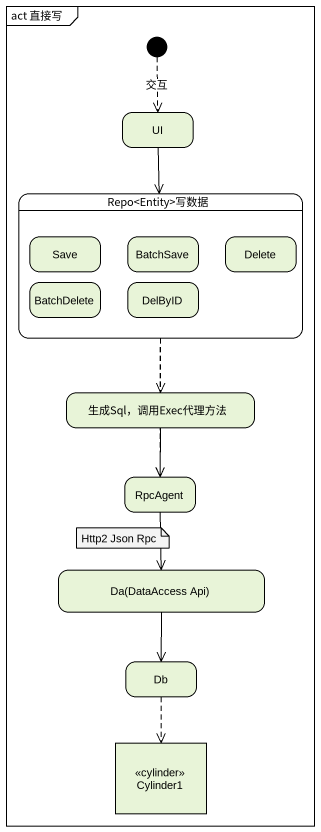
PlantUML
@startuml
mainframe act 直接写
hide empty description
state UI
state "Repo<Entity>写数据" as Repo_Entity_写数据 {
  state Save
  state BatchSave
  state Delete
  state BatchDelete
  state DelByID
}
state "生成Sql，调用Exec代理方法" as 生成Sql_调用Exec代理方法
state RpcAgent
state "Da(DataAccess Api)" as Da_DataAccess_Api
state Db
state Cylinder1 <<cylinder>>
[*] -[dashed]-> UI : 交互
UI --> Repo_Entity_写数据
Repo_Entity_写数据 -[dashed]-> 生成Sql_调用Exec代理方法
Repo_Entity_写数据 -[dashed]-> RpcAgent
生成Sql_调用Exec代理方法 --> RpcAgent
RpcAgent --> Da_DataAccess_Api
Da_DataAccess_Api --> Db
Db -[dashed]-> Cylinder1
note as N1
  Http2 Json Rpc
end note
@enduml
